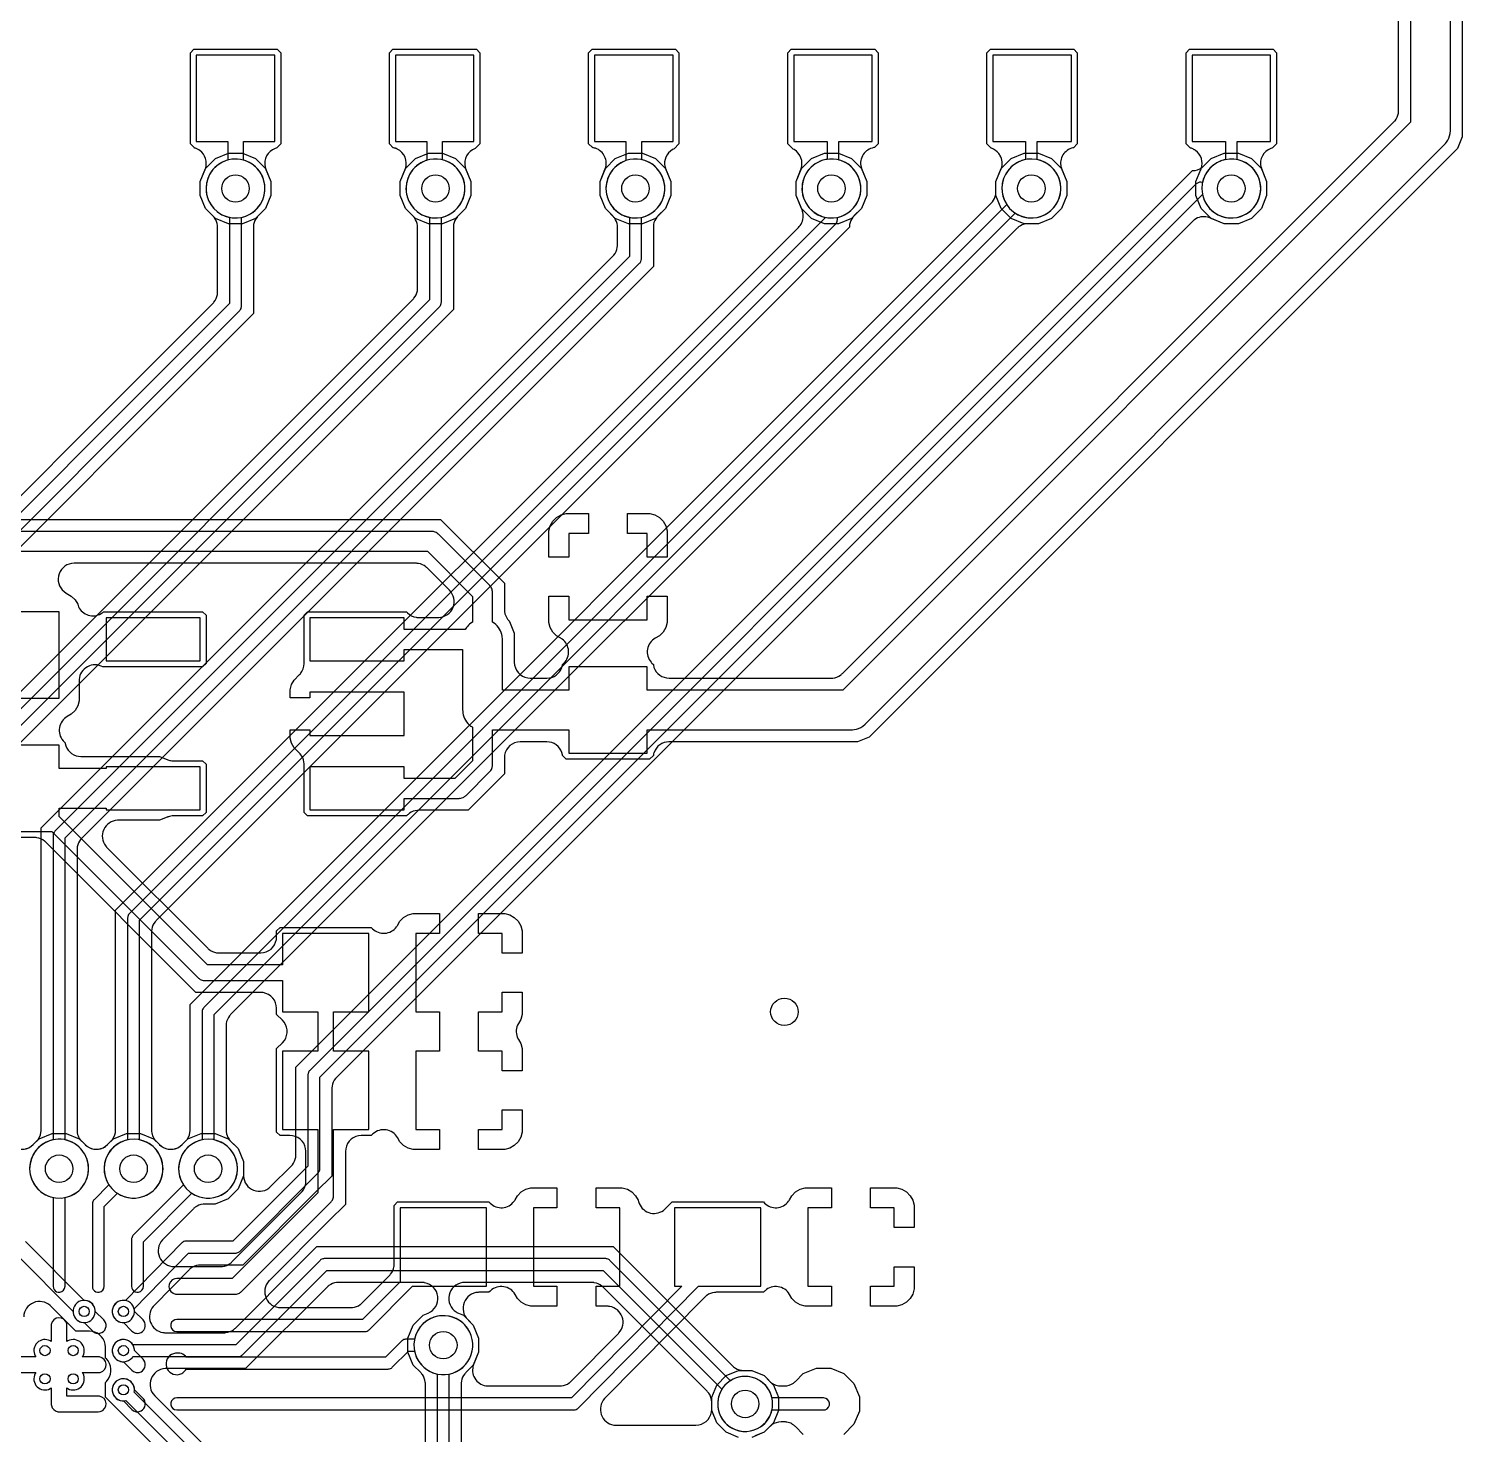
# Model space of a CAD drawing. Header units: millimetres. Extents: x 0 to 70, y 0 to 70.
# Drawn here: x 34.36 to 52.65, y 39.11 to 57.04 of the extents above; entities that cross this region are included whole.
import ezdxf

# ---------------------------------------------------------------- set-up
doc = ezdxf.new("R2010")
doc.units = ezdxf.units.MM

msp = doc.modelspace()

# ---------------------------------------------------------------- linework, layer by layer
at = {"layer": '16_copper'}
for points in [[(32.621, 49.445), (36.712, 53.535), (36.718, 53.543), (36.725, 53.55, 0.132344), (36.769, 53.647), (36.769, 53.655, 0.018059), (36.771, 53.67), (36.771, 53.679), (36.771, 54.506), (36.771, 54.516), (36.77, 54.527, 0.132342), (36.733, 54.625), (36.727, 54.632, 0.018024), (36.718, 54.643), (36.712, 54.65), (36.617, 54.744), (36.549, 54.91), (36.549, 55.09), (36.617, 55.256), (36.744, 55.383), (36.91, 55.451), (37.09, 55.451), (37.256, 55.383), (37.383, 55.256), (37.451, 55.09), (37.451, 54.91), (37.383, 54.744), (37.288, 54.65), (37.282, 54.642), (37.275, 54.635, 0.132344), (37.231, 54.539), (37.231, 54.53, 0.018059), (37.229, 54.516), (37.229, 54.506), (37.229, 53.405), (33.138, 49.315)], [(33.571, 47.895), (39.262, 53.585), (39.268, 53.593), (39.275, 53.6, 0.132344), (39.319, 53.697), (39.319, 53.705, 0.018059), (39.321, 53.72), (39.321, 53.729), (39.321, 54.506), (39.321, 54.516), (39.32, 54.527, 0.132342), (39.283, 54.625), (39.277, 54.632, 0.018024), (39.268, 54.643), (39.262, 54.65), (39.167, 54.744), (39.099, 54.91), (39.099, 55.09), (39.167, 55.256), (39.294, 55.383), (39.46, 55.451), (39.64, 55.451), (39.806, 55.383), (39.933, 55.256), (40.001, 55.09), (40.001, 54.91), (39.933, 54.744), (39.838, 54.65), (39.832, 54.642), (39.825, 54.635, 0.132344), (39.781, 54.539), (39.781, 54.53, 0.018059), (39.779, 54.516), (39.779, 54.506), (39.779, 53.455), (34.088, 47.765)], [(34.131, 42.807, 0.319282), (34.364, 42.768), (34.378, 42.776), (34.393, 42.785, 0.0018), (34.394, 42.786), (34.419, 42.807), (34.462, 42.85, 0.157846), (34.519, 42.961), (34.519, 42.97, 0.018059), (34.521, 42.984), (34.521, 42.994), (34.521, 46.845), (41.812, 54.135), (41.818, 54.143), (41.825, 54.15, 0.132344), (41.869, 54.247), (41.869, 54.255, 0.018059), (41.871, 54.27), (41.871, 54.279), (41.871, 54.506), (41.871, 54.516), (41.87, 54.527, 0.132342), (41.833, 54.625), (41.827, 54.632, 0.018024), (41.818, 54.643), (41.812, 54.65), (41.717, 54.744), (41.649, 54.91), (41.649, 55.09), (41.717, 55.256), (41.844, 55.383), (42.01, 55.451), (42.19, 55.451), (42.356, 55.383), (42.483, 55.256), (42.551, 55.09), (42.551, 54.91), (42.483, 54.744), (42.388, 54.65), (42.382, 54.642), (42.375, 54.635, 0.132344), (42.331, 54.539), (42.331, 54.53, 0.018059), (42.329, 54.516), (42.329, 54.506), (42.329, 54.005), (35.038, 46.715), (35.032, 46.707), (35.025, 46.7, 0.132344), (34.981, 46.603), (34.981, 46.595, 0.018059), (34.979, 46.58), (34.979, 46.571), (34.979, 42.994), (34.979, 42.984), (34.98, 42.973, 0.087942), (34.999, 42.905), (35.003, 42.899), (35.006, 42.892, 0.021834), (35.017, 42.875), (35.023, 42.868, 0.0162), (35.032, 42.857), (35.038, 42.85), (35.081, 42.807, 0.319282), (35.314, 42.768), (35.328, 42.776), (35.343, 42.785, 0.0018), (35.344, 42.786), (35.369, 42.807), (35.412, 42.85, 0.157846), (35.469, 42.961), (35.469, 42.97, 0.018059), (35.471, 42.984), (35.471, 42.994), (35.471, 45.795), (44.181, 54.504), (44.19, 54.515), (44.2, 54.526, 0.222877), (44.235, 54.695), (44.234, 54.699), (44.233, 54.702), (44.23, 54.711), (44.225, 54.726), (44.149, 54.91), (44.149, 55.09), (44.217, 55.256), (44.344, 55.383), (44.51, 55.451), (44.69, 55.451), (44.856, 55.383), (44.983, 55.256), (45.051, 55.09), (45.051, 54.91), (44.983, 54.744), (44.888, 54.65), (44.882, 54.642), (44.875, 54.635, 0.132344), (44.831, 54.539), (44.831, 54.53), (44.829, 54.523), (44.829, 54.516), (44.829, 54.506), (44.829, 54.505), (35.988, 45.665), (35.982, 45.657), (35.974, 45.65, 0.132344), (35.931, 45.553), (35.931, 45.545, 0.018059), (35.929, 45.53), (35.929, 45.521), (35.929, 42.994), (35.929, 42.984), (35.93, 42.973, 0.087942), (35.949, 42.905), (35.953, 42.899), (35.956, 42.892, 0.021834), (35.967, 42.875), (35.973, 42.868, 0.0162), (35.982, 42.857), (35.988, 42.85), (36.031, 42.807, 0.319282), (36.264, 42.768), (36.278, 42.776), (36.293, 42.785, 0.0018), (36.294, 42.786), (36.319, 42.807), (36.362, 42.85, 0.157846), (36.419, 42.961), (36.419, 42.97, 0.018059), (36.421, 42.984), (36.421, 42.994), (36.421, 44.595), (46.639, 54.813), (46.646, 54.82), (46.653, 54.828, 0.132344), (46.696, 54.924), (46.697, 54.932, 0.018059), (46.698, 54.947), (46.699, 54.956), (46.699, 55.09), (46.767, 55.256), (46.894, 55.383), (47.06, 55.451), (47.24, 55.451), (47.406, 55.383), (47.533, 55.256), (47.601, 55.09), (47.601, 54.91), (47.533, 54.744), (47.406, 54.617), (47.24, 54.549), (47.106, 54.549), (47.096, 54.548), (47.086, 54.548, 0.132342), (46.987, 54.51), (46.981, 54.505, 0.018024), (46.97, 54.495), (46.963, 54.489), (36.938, 44.465), (36.932, 44.457), (36.925, 44.45, 0.132344), (36.881, 44.353), (36.881, 44.345, 0.018059), (36.879, 44.33), (36.879, 44.321), (36.879, 42.994), (36.879, 42.984), (36.88, 42.973, 0.132342), (36.917, 42.875), (36.923, 42.868, 0.018024), (36.932, 42.857), (36.938, 42.85), (37.033, 42.756), (37.101, 42.59), (37.101, 42.415), (37.102, 42.406, 0.651699), (37.448, 42.271), (37.712, 42.535), (37.718, 42.543), (37.725, 42.55, 0.132344), (37.769, 42.647), (37.769, 42.655, 0.018059), (37.771, 42.67), (37.771, 42.679), (37.771, 43.795), (49.205, 55.229), (49.206, 55.229, 0.157844), (49.325, 55.267), (49.332, 55.273, 0.018024), (49.343, 55.282), (49.35, 55.288), (49.444, 55.383), (49.61, 55.451), (49.79, 55.451), (49.956, 55.383), (50.083, 55.256), (50.151, 55.09), (50.151, 54.91), (50.083, 54.744), (49.956, 54.617), (49.79, 54.549), (49.61, 54.549), (49.426, 54.625), (49.412, 54.629), (49.399, 54.634, 0.222878), (49.229, 54.602), (49.226, 54.6), (49.224, 54.598), (49.216, 54.591), (49.204, 54.581), (38.288, 43.665), (38.282, 43.657), (38.275, 43.65, 0.132344), (38.231, 43.553), (38.231, 43.545, 0.018059), (38.229, 43.53), (38.229, 43.521), (38.229, 42.405), (38.035, 42.212), (38.035, 42.212), (37.095, 41.271), (36.552, 41.271), (36.541, 41.27), (36.529, 41.27, 0.13234), (36.431, 41.231), (36.426, 41.227), (36.421, 41.223), (36.415, 41.217), (36.407, 41.21), (35.961, 40.754), (35.956, 40.747), (35.95, 40.742, 0.580968), (36.075, 40.411), (36.085, 40.41), (36.094, 40.409), (36.1, 40.409), (36.107, 40.409), (36.855, 40.409), (36.865, 40.409), (36.876, 40.41, 0.132342), (36.974, 40.447), (36.981, 40.453, 0.018024), (36.992, 40.462), (36.999, 40.468), (37.843, 41.313), (37.843, 41.313), (38.037, 41.506), (41.817, 41.506), (43.338, 39.986), (43.345, 39.979), (43.353, 39.972, 0.132344), (43.449, 39.929), (43.457, 39.928, 0.018059), (43.472, 39.927), (43.481, 39.926), (43.585, 39.926), (43.741, 39.861), (43.861, 39.741), (43.926, 39.585), (43.926, 39.415), (43.861, 39.259), (43.741, 39.139), (43.585, 39.074)], [(34.209, 41.4), (34.929, 40.68), (34.929, 40.666, 0.414214), (35.084, 40.539), (35.111, 40.544, 0.820679), (35.084, 40.821), (35.07, 40.821), (34.321, 41.571)], [(39.421, 36.294), (39.421, 39.756), (39.421, 39.766), (39.42, 39.777, 0.132342), (39.383, 39.875), (39.377, 39.882, 0.018024), (39.368, 39.893), (39.362, 39.9), (39.267, 39.994), (39.199, 40.16), (39.199, 40.34), (39.267, 40.506), (39.394, 40.633), (39.456, 40.658, 0.756164), (39.41, 41.046), (39.406, 41.047), (39.402, 41.047), (39.392, 41.048), (39.378, 41.049), (38.31, 41.049), (38.3, 41.048), (38.29, 41.048, 0.132342), (38.191, 41.01), (38.185, 41.005), (38.179, 41.001), (38.177, 40.998), (38.177, 40.998), (38.174, 40.995), (38.167, 40.989), (37.129, 39.951), (36.112, 39.951), (36.103, 39.951, 0.651699), (35.969, 39.605), (38.11, 37.463)], [(43.415, 39.074), (43.259, 39.139), (43.139, 39.259), (43.074, 39.415), (43.074, 39.519, 0.157844), (43.035, 39.638), (43.03, 39.644, 0.018024), (43.02, 39.655), (43.014, 39.662), (41.687, 40.989), (41.68, 40.996), (41.672, 41.003, 0.132344), (41.576, 41.046), (41.568, 41.047, 0.018059), (41.553, 41.048), (41.544, 41.049), (39.922, 41.049), (39.909, 41.048), (39.895, 41.047, 0.704924), (39.816, 40.673), (39.82, 40.671), (39.823, 40.668), (39.832, 40.664), (39.844, 40.658), (39.906, 40.633), (40.033, 40.506), (40.101, 40.34), (40.101, 40.16), (40.033, 39.994), (39.938, 39.9), (39.932, 39.892), (39.925, 39.885, 0.132344), (39.881, 39.789), (39.881, 39.78, 0.018059), (39.879, 39.766), (39.879, 39.756), (39.879, 36.294)], [(37.962, 36.965), (35.341, 39.585), (35.341, 39.775), (35.353, 39.786, 0.368326), (35.374, 40.049), (35.353, 40.074), (35.341, 40.085), (35.341, 40.224), (35.341, 40.225), (35.341, 40.226, 0.366019), (35.17, 40.425), (35.138, 40.428), (34.965, 40.428), (34.645, 40.748), (34.638, 40.754, 0.637181), (34.299, 40.612)]]:
    msp.add_lwpolyline(points, format="xyb", dxfattribs=at)
for points in [[(32.923, 42.131, 0.817366), (32.926, 42.868), (32.926, 49.318), (37.054, 53.446), (37.059, 53.453), (37.064, 53.459, 0.087651), (37.074, 53.484), (37.075, 53.491), (37.076, 53.5), (37.076, 54.632), (37.121, 54.644, 1), (36.879, 55.356), (36.834, 55.337, 0.713592), (36.924, 54.632), (36.924, 53.532), (32.796, 49.404), (32.791, 49.397), (32.786, 49.391, 0.087651), (32.776, 49.366), (32.775, 49.359), (32.774, 49.35), (32.774, 42.868), (32.729, 42.856, 0.876973), (32.875, 42.125)], [(33.873, 42.131, 0.817366), (33.876, 42.868), (33.876, 47.768), (39.604, 53.496), (39.609, 53.503), (39.614, 53.509, 0.087651), (39.624, 53.534), (39.625, 53.541), (39.626, 53.55), (39.626, 54.632), (39.671, 54.644, 1), (39.429, 55.356), (39.384, 55.337, 0.713592), (39.474, 54.632), (39.474, 53.582), (33.746, 47.854), (33.741, 47.847), (33.736, 47.841, 0.087651), (33.726, 47.816), (33.725, 47.809), (33.724, 47.8), (33.724, 42.868), (33.679, 42.856, 0.876973), (33.825, 42.125)], [(34.823, 42.131, 0.817366), (34.826, 42.868), (34.826, 46.718), (42.154, 54.046), (42.159, 54.053), (42.164, 54.059, 0.087651), (42.174, 54.084), (42.175, 54.091), (42.176, 54.1), (42.176, 54.632), (42.221, 54.644, 1), (41.979, 55.356), (41.934, 55.337, 0.713592), (42.024, 54.632), (42.024, 54.132), (34.696, 46.804), (34.691, 46.797), (34.686, 46.791, 0.087651), (34.676, 46.766), (34.675, 46.759), (34.674, 46.75), (34.674, 42.868), (34.629, 42.856, 0.876973), (34.775, 42.125)], [(35.773, 42.131, 0.817366), (35.776, 42.868), (35.776, 45.668), (44.654, 54.546), (44.659, 54.553), (44.664, 54.559, 0.087651), (44.674, 54.584), (44.675, 54.591), (44.676, 54.6), (44.676, 54.632), (44.721, 54.644, 1), (44.479, 55.356), (44.434, 55.337, 0.668176), (44.479, 54.644), (44.524, 54.632), (44.524, 54.632), (35.646, 45.754), (35.641, 45.747), (35.636, 45.741, 0.087651), (35.626, 45.716), (35.625, 45.709), (35.624, 45.7), (35.624, 42.868), (35.579, 42.856, 0.876973), (35.725, 42.125)], [(35.611, 40.544, 0.357803), (35.711, 40.694), (35.708, 40.712), (36.402, 41.424), (37, 41.424), (37.008, 41.425), (37.017, 41.426, 0.087654), (37.041, 41.436), (37.047, 41.441), (37.054, 41.446), (38.054, 42.446), (38.059, 42.453), (38.064, 42.459, 0.087651), (38.074, 42.484), (38.075, 42.491), (38.076, 42.5), (38.076, 43.668), (49.332, 54.924), (49.332, 54.924), (49.344, 54.879, 1), (50.056, 55.121), (50.037, 55.166, 0.668176), (49.344, 55.121), (49.332, 55.076, 0.248153), (49.259, 55.064), (49.253, 55.059), (49.246, 55.054), (37.946, 43.754), (37.941, 43.747), (37.936, 43.741, 0.087651), (37.926, 43.716), (37.925, 43.709), (37.924, 43.7), (37.924, 42.532), (36.968, 41.576), (36.37, 41.576), (36.361, 41.575), (36.352, 41.574, 0.084547), (36.329, 41.564), (36.323, 41.559), (36.315, 41.553), (35.598, 40.818), (35.584, 40.821, 1), (35.556, 40.539), (35.584, 40.539)], [(36.723, 42.131, 0.817366), (36.726, 42.868), (36.726, 44.468), (46.944, 54.686), (46.984, 54.663, 1), (47.316, 55.337), (47.271, 55.356, 0.713595), (46.836, 54.794), (36.596, 44.554), (36.591, 44.547), (36.586, 44.541, 0.087651), (36.576, 44.516), (36.575, 44.509), (36.574, 44.5), (36.574, 42.868), (36.529, 42.856, 0.876973), (36.675, 42.125)], [(43.568, 39.156, 1), (43.432, 39.844), (43.387, 39.832), (43.345, 39.815), (43.312, 39.796), (41.776, 41.331), (41.77, 41.336), (41.763, 41.342, 0.087651), (41.739, 41.352), (41.731, 41.352), (41.723, 41.354), (38.132, 41.354), (38.123, 41.352), (38.115, 41.352, 0.087654), (38.09, 41.341), (38.085, 41.337), (38.078, 41.331), (37.003, 40.256), (35.689, 40.256), (35.68, 40.27, 1), (35.46, 40.09), (35.48, 40.07, 0.414214), (35.68, 40.09), (35.689, 40.104), (37.034, 40.104), (37.043, 40.105), (37.051, 40.106, 0.087654), (37.075, 40.116), (37.081, 40.121), (37.088, 40.126), (38.163, 41.201), (41.691, 41.201), (43.204, 39.688), (43.185, 39.655, 0.577352), (43.523, 39.15)], [(39.723, 35.431, 0.817366), (39.726, 36.168), (39.726, 39.882), (39.771, 39.894, 1), (39.529, 40.606), (39.484, 40.587, 0.713592), (39.574, 39.882), (39.574, 36.168), (39.529, 36.156, 0.876973), (39.675, 35.425)], [(38.573, 36.631, 1), (38.427, 37.369), (38.379, 37.356, 0.1651), (38.188, 37.209), (38.173, 37.184), (35.708, 39.65), (35.711, 39.666, 1), (35.429, 39.694), (35.429, 39.666, 0.414214), (35.584, 39.539), (35.6, 39.542), (38.125, 37.017), (38.125, 36.975, 0.414214), (38.525, 36.625)]]:
    msp.add_lwpolyline(points, format="xyb", close=True, dxfattribs=at)
at = {"layer": '1_copper'}
for points in [[(30.581, 50.373), (39.447, 50.373), (40.023, 49.797), (40.023, 49.469), (40.001, 49.456, 0.078612), (39.945, 49.4), (39.931, 49.377), (39.15, 49.377), (39.15, 49.525), (37.95, 49.525), (37.95, 48.975), (39.15, 48.975), (39.15, 49.123), (39.896, 49.123), (39.896, 48.35), (39.898, 48.33), (39.899, 48.311, 0.199142), (40, 48.145), (40.017, 48.135), (40.023, 48.131), (40.023, 47.703), (39.797, 47.477), (39.15, 47.477), (39.15, 47.625), (37.95, 47.625), (37.95, 47.075), (39.15, 47.075), (39.15, 47.223), (39.85, 47.223), (39.855, 47.224), (39.861, 47.223, 0.111436), (39.914, 47.24), (39.92, 47.245), (39.928, 47.25), (39.935, 47.256), (39.94, 47.26), (40.24, 47.56), (40.243, 47.564), (40.247, 47.568, 0.11143), (40.273, 47.618), (40.274, 47.625), (40.276, 47.635), (40.276, 47.644), (40.277, 47.65), (40.277, 48.096), (41.25, 48.096), (41.25, 47.8), (42.25, 47.8), (42.25, 48.096), (44.85, 48.096), (44.869, 48.098), (44.889, 48.099, 0.118891), (44.999, 48.144), (45.029, 48.17), (45.03, 48.17), (45.03, 48.17), (52.42, 55.56), (52.432, 55.575), (52.445, 55.59, 0.118893), (52.491, 55.7), (52.494, 55.74, 0.000218), (52.494, 55.74), (52.494, 68)], [(51.986, 68), (51.986, 55.845), (44.745, 48.604), (42.25, 48.604), (42.25, 48.9), (41.25, 48.9), (41.25, 48.604), (40.404, 48.604), (40.404, 49.25), (40.401, 49.29, 0.198686), (40.3, 49.455), (40.277, 49.469), (40.277, 49.85), (40.276, 49.855), (40.277, 49.861, 0.111436), (40.26, 49.914), (40.255, 49.92), (40.25, 49.928), (40.244, 49.935), (40.24, 49.94), (39.59, 50.59), (39.586, 50.593), (39.582, 50.597, 0.11143), (39.532, 50.623), (39.525, 50.624), (39.515, 50.626), (39.506, 50.626), (39.5, 50.627), (30.631, 50.627)], [(30.782, 50.779), (39.616, 50.779), (40.429, 49.966), (40.429, 49.63), (40.43, 49.619), (40.43, 49.609, 0.053348), (40.44, 49.567), (40.442, 49.56), (40.446, 49.55), (40.45, 49.541, 0.039595), (40.468, 49.51), (40.473, 49.504, 0.016776), (40.483, 49.493), (40.489, 49.486), (40.495, 49.48), (40.556, 49.331), (40.556, 48.96), (40.556, 48.959), (40.556, 48.958, 0.366019), (40.727, 48.759), (40.76, 48.756), (40.971, 48.756), (40.971, 48.756), (40.972, 48.756, 0.314804), (41.162, 48.891), (41.162, 48.892), (41.163, 48.893), (41.167, 48.909), (41.171, 48.926, 0.001461), (41.171, 48.927), (41.171, 48.929), (41.189, 48.947, 0.457948), (41.166, 49.253), (41.16, 49.258), (41.154, 49.261), (41.147, 49.266), (41.094, 49.297), (41.047, 49.344), (41.013, 49.402), (40.996, 49.467), (40.996, 49.8), (41.25, 49.8), (41.25, 49.5), (42.25, 49.5), (42.25, 49.8), (42.504, 49.8), (42.504, 49.467), (42.487, 49.402), (42.453, 49.344), (42.406, 49.297), (42.353, 49.266, 0.469058), (42.3, 48.958), (42.306, 48.953), (42.311, 48.947), (42.329, 48.929), (42.329, 48.924, 0.319275), (42.497, 48.759), (42.529, 48.756), (44.597, 48.756), (44.608, 48.757), (44.618, 48.757, 0.132342), (44.717, 48.795), (44.723, 48.8, 0.018024), (44.734, 48.81), (44.741, 48.816), (51.774, 55.849), (51.781, 55.857), (51.788, 55.864, 0.132344), (51.831, 55.96), (51.832, 55.969, 0.018059), (51.833, 55.983), (51.834, 55.993), (51.834, 66.933)], [(52.646, 66.933), (52.646, 55.659), (52.585, 55.51), (45.08, 48.005), (44.931, 47.944), (42.529, 47.944), (42.529, 47.944), (42.528, 47.944, 0.314804), (42.338, 47.809), (42.338, 47.808), (42.337, 47.807, 0.038684), (42.329, 47.773), (42.329, 47.771), (42.282, 47.724), (41.218, 47.724), (41.171, 47.771), (41.171, 47.776, 0.319275), (41.003, 47.941), (40.971, 47.944), (40.633, 47.944), (40.632, 47.944), (40.631, 47.944, 0.366019), (40.432, 47.773), (40.429, 47.74), (40.429, 47.534), (39.966, 47.071), (39.338, 47.071), (39.328, 47.07), (39.317, 47.07, 0.13234), (39.219, 47.032), (39.212, 47.027, 0.018032), (39.201, 47.017), (39.194, 47.011), (39.182, 46.999), (37.919, 46.999), (37.874, 47.043), (37.874, 47.658), (37.874, 47.66), (37.874, 47.661, 0.131644), (37.845, 47.762), (37.835, 47.776), (37.835, 47.777), (37.834, 47.778), (37.833, 47.779), (37.826, 47.79, 0.002867), (37.824, 47.791), (37.816, 47.8), (37.813, 47.803), (37.747, 47.869), (37.713, 47.927), (37.696, 47.992), (37.696, 48.097), (37.95, 48.097), (37.95, 48.025), (39.15, 48.025), (39.15, 48.575), (37.95, 48.575), (37.95, 48.503), (37.696, 48.503), (37.696, 48.608), (37.713, 48.673), (37.747, 48.731), (37.813, 48.797), (37.816, 48.801), (37.827, 48.811, 0.002873), (37.828, 48.813), (37.835, 48.824), (37.836, 48.824, 0.003084), (37.837, 48.827), (37.847, 48.84, 0.090842), (37.871, 48.909), (37.874, 48.942), (37.874, 49.557), (37.919, 49.601), (39.182, 49.601), (39.194, 49.589, 0.157846), (39.305, 49.532), (39.314, 49.531, 0.018059), (39.328, 49.53), (39.338, 49.529), (39.585, 49.529), (39.594, 49.53, 0.651699), (39.729, 49.876), (39.444, 50.161), (39.436, 50.168), (39.429, 50.175, 0.132344), (39.332, 50.218), (39.324, 50.219, 0.018059), (39.309, 50.22), (39.3, 50.221), (34.941, 50.221), (34.941, 50.221), (34.941, 50.221, 0.704926), (34.813, 49.86), (34.84, 49.841), (34.906, 49.803), (34.953, 49.756), (34.987, 49.698), (34.992, 49.683), (34.998, 49.667, 0.443802), (35.286, 49.579), (35.301, 49.587), (35.301, 49.588), (35.302, 49.588), (35.317, 49.601), (36.581, 49.601), (36.626, 49.557), (36.626, 48.943), (36.581, 48.899), (35.308, 48.899), (35.308, 48.899, 0.550655), (35.005, 48.738), (35.005, 48.731), (35.004, 48.723), (35.004, 48.467), (34.987, 48.402), (34.953, 48.344), (34.906, 48.297), (34.853, 48.266, 0.469058), (34.8, 47.958), (34.806, 47.953), (34.811, 47.947), (34.829, 47.929), (34.829, 47.924, 0.319275), (34.997, 47.759), (35.029, 47.756), (36.031, 47.756), (36.127, 47.717, 0.058448), (36.172, 47.704), (36.186, 47.703), (36.196, 47.701), (36.2, 47.702), (36.204, 47.701), (36.581, 47.701), (36.626, 47.657), (36.626, 47.043), (36.581, 46.999), (36.204, 46.999), (36.199, 46.998), (36.193, 46.998, 0.043887), (36.157, 46.993), (36.144, 46.989), (36.135, 46.986), (36.131, 46.985), (36.127, 46.983), (36.031, 46.944), (35.504, 46.944), (35.495, 46.943, 0.612089), (35.345, 46.614), (35.35, 46.608), (35.354, 46.604), (35.354, 46.604), (35.355, 46.602), (35.36, 46.597), (36.645, 45.312), (36.653, 45.305), (36.66, 45.298, 0.132344), (36.757, 45.255), (36.765, 45.254, 0.018059), (36.779, 45.253), (36.789, 45.252), (37.321, 45.252), (37.321, 45.252), (37.322, 45.252, 0.366019), (37.521, 45.423), (37.524, 45.456), (37.524, 45.532), (37.568, 45.576), (38.732, 45.576), (38.747, 45.561, 0.457918), (39.053, 45.584), (39.058, 45.59), (39.061, 45.596), (39.066, 45.603), (39.097, 45.656), (39.144, 45.703), (39.202, 45.737), (39.267, 45.754), (39.6, 45.754), (39.6, 45.5), (39.3, 45.5), (39.3, 44.5), (39.6, 44.5), (39.6, 44), (39.3, 44), (39.3, 43), (39.6, 43), (39.6, 42.746), (39.267, 42.746), (39.202, 42.763), (39.144, 42.797), (39.097, 42.844), (39.066, 42.897, 0.479961), (38.753, 42.944), (38.747, 42.939), (38.732, 42.924), (38.606, 42.924), (38.605, 42.924), (38.604, 42.924, 0.366019), (38.405, 42.753), (38.402, 42.721), (38.402, 42.045), (38.195, 41.838), (38.195, 41.838), (37.432, 41.075), (37.426, 41.068, 0.651678), (37.576, 40.729), (38.471, 40.729), (38.481, 40.729), (38.491, 40.73, 0.132342), (38.59, 40.767), (38.597, 40.773, 0.018024), (38.608, 40.782), (38.615, 40.788), (38.964, 41.138), (38.971, 41.145), (38.978, 41.153, 0.132344), (39.021, 41.249), (39.022, 41.257, 0.018059), (39.023, 41.272), (39.024, 41.281), (39.024, 42.032), (39.068, 42.076), (40.232, 42.076), (40.247, 42.061, 0.457918), (40.553, 42.084), (40.558, 42.09), (40.561, 42.096), (40.566, 42.103), (40.597, 42.156), (40.644, 42.203), (40.702, 42.237), (40.767, 42.254), (41.1, 42.254), (41.1, 42), (40.8, 42), (40.8, 41), (41.1, 41), (41.1, 40.746), (40.767, 40.746), (40.702, 40.763), (40.644, 40.797), (40.597, 40.844), (40.566, 40.897, 0.479961), (40.253, 40.944), (40.247, 40.939), (40.232, 40.924), (40.105, 40.924), (40.096, 40.923, 0.651706), (39.961, 40.577), (40.033, 40.506), (40.101, 40.34), (40.101, 40.16), (40.039, 40.01), (40.037, 40.005), (40.035, 40, 0.46906), (40.194, 39.731), (40.209, 39.73), (40.22, 39.729), (40.223, 39.729), (40.227, 39.729), (41.136, 39.729), (41.147, 39.73), (41.158, 39.73, 0.132341), (41.256, 39.768), (41.262, 39.773), (41.268, 39.777), (41.273, 39.782), (41.281, 39.789), (41.885, 40.4), (41.89, 40.407, 0.595412), (41.772, 40.743), (41.762, 40.744), (41.754, 40.746), (41.748, 40.745), (41.74, 40.746), (41.6, 40.746), (41.6, 41), (41.9, 41), (41.9, 42), (41.6, 42), (41.6, 42.254), (41.933, 42.254), (41.998, 42.237), (42.056, 42.203), (42.103, 42.156), (42.137, 42.098), (42.141, 42.08, 0.525469), (42.457, 41.968), (42.481, 41.989), (42.568, 42.076), (43.732, 42.076), (43.747, 42.061, 0.457918), (44.053, 42.084), (44.058, 42.09), (44.061, 42.096), (44.066, 42.103), (44.097, 42.156), (44.144, 42.203), (44.202, 42.237), (44.267, 42.254), (44.6, 42.254), (44.6, 42), (44.3, 42), (44.3, 41), (44.6, 41), (44.6, 40.746), (44.267, 40.746), (44.202, 40.763), (44.144, 40.797), (44.097, 40.844), (44.066, 40.897, 0.479961), (43.753, 40.944), (43.747, 40.939), (43.732, 40.924), (43.13, 40.924), (43.12, 40.923), (43.109, 40.923, 0.132341), (43.01, 40.885), (43.004, 40.88), (42.999, 40.876), (42.993, 40.87), (42.986, 40.863), (41.712, 39.575), (41.706, 39.568, 0.595412), (41.824, 39.231), (41.834, 39.23), (41.842, 39.229), (41.849, 39.229), (41.856, 39.229), (42.871, 39.229), (42.871, 39.229), (42.872, 39.229, 0.366019), (43.071, 39.4), (43.074, 39.432), (43.074, 39.585), (43.139, 39.741), (43.259, 39.861), (43.415, 39.926), (43.585, 39.926), (43.741, 39.861), (43.815, 39.788, 0.034425), (43.836, 39.77), (43.842, 39.765), (43.851, 39.76), (43.859, 39.754, 0.08029), (43.926, 39.731), (43.934, 39.731, 0.01714), (43.949, 39.729), (43.958, 39.729), (43.998, 39.729, 0.157847), (44.117, 39.767), (44.123, 39.773, 0.018026), (44.134, 39.782), (44.142, 39.788), (44.241, 39.888), (44.409, 39.957), (44.591, 39.957), (44.759, 39.888), (44.888, 39.759), (44.957, 39.591), (44.957, 39.409), (44.888, 39.241), (44.759, 39.112)], [(33.841, 46.8), (34.659, 46.8), (36.529, 44.929), (36.535, 44.925), (36.54, 44.92, 0.125734), (36.586, 44.901), (36.594, 44.9), (36.597, 44.9), (36.598, 44.9), (36.6, 44.9), (37.6, 44.9), (37.6, 44.5), (38.05, 44.5), (38.05, 44), (37.6, 44), (37.6, 43), (38.05, 43), (38.05, 42.191), (36.959, 41.1), (36.25, 41.1), (36.225, 41.097, 0.821892), (36.236, 40.901), (36.25, 40.9), (37, 40.9), (37.007, 40.901), (37.014, 40.901, 0.125733), (37.06, 40.92), (37.067, 40.926), (37.068, 40.927), (37.069, 40.928), (37.071, 40.929), (38.221, 42.079), (38.225, 42.085), (38.23, 42.09, 0.125734), (38.249, 42.136), (38.25, 42.144), (38.25, 42.147), (38.25, 42.148), (38.25, 42.15), (38.25, 43), (38.7, 43), (38.7, 44), (38.25, 44), (38.25, 44.5), (38.7, 44.5), (38.7, 45.5), (37.6, 45.5), (37.6, 45.1), (36.641, 45.1), (34.75, 46.991), (34.75, 47.096), (35.35, 47.096), (35.35, 47.075), (36.55, 47.075), (36.55, 47.625), (35.35, 47.625), (35.35, 47.604), (34.75, 47.604), (34.75, 47.9), (33.75, 47.9)], [(34.132, 42.806, 0.366016), (34.394, 42.786), (34.419, 42.807), (34.494, 42.883), (34.66, 42.951), (34.84, 42.951), (35.006, 42.883), (35.081, 42.807), (35.082, 42.806), (35.082, 42.806, 0.366016), (35.344, 42.786), (35.369, 42.807), (35.444, 42.883), (35.61, 42.951), (35.79, 42.951), (35.956, 42.883), (36.031, 42.807), (36.032, 42.806), (36.032, 42.806, 0.366016), (36.294, 42.786), (36.319, 42.807), (36.394, 42.883), (36.56, 42.951), (36.74, 42.951), (36.906, 42.883), (37.033, 42.756), (37.101, 42.59), (37.101, 42.41), (37.033, 42.244), (36.906, 42.117), (36.74, 42.049), (36.606, 42.049), (36.596, 42.048), (36.586, 42.048, 0.132342), (36.487, 42.01), (36.481, 42.005, 0.018024), (36.47, 41.995), (36.463, 41.989), (36.073, 41.599), (36.067, 41.592, 0.651678), (36.216, 41.252), (36.811, 41.252), (36.821, 41.253), (36.832, 41.253, 0.132342), (36.93, 41.291), (36.937, 41.296, 0.018024), (36.948, 41.306), (36.955, 41.312), (37.838, 42.195), (37.845, 42.203), (37.852, 42.21, 0.132344), (37.895, 42.307), (37.896, 42.315, 0.018059), (37.897, 42.329), (37.898, 42.339), (37.898, 42.721), (37.898, 42.721), (37.898, 42.722, 0.366019), (37.727, 42.921), (37.694, 42.924), (37.568, 42.924), (37.524, 42.968), (37.524, 44.032), (37.599, 44.106), (37.599, 44.107), (37.6, 44.107, 0.366016), (37.62, 44.369), (37.599, 44.394), (37.524, 44.468), (37.524, 44.544), (37.524, 44.545), (37.524, 44.546, 0.366019), (37.353, 44.745), (37.321, 44.748), (36.495, 44.748), (34.579, 46.664), (34.571, 46.671), (34.564, 46.678, 0.132344), (34.467, 46.721), (34.459, 46.722, 0.018059), (34.444, 46.723), (34.435, 46.724), (34.065, 46.724)], [(34.25, 39.9), (34.454, 39.9), (34.445, 39.887, 0.741652), (34.637, 39.695), (34.65, 39.704), (34.65, 39.5), (34.651, 39.491), (34.652, 39.482, 0.323309), (34.736, 39.401), (34.741, 39.401, 0.009671), (34.745, 39.4), (34.75, 39.4), (35.25, 39.4), (35.275, 39.403, 0.821892), (35.264, 39.599), (35.25, 39.6), (34.85, 39.6), (34.85, 39.704), (34.863, 39.695, 0.741652), (35.055, 39.887), (35.046, 39.9), (35.25, 39.9), (35.275, 39.903, 0.821892), (35.264, 40.099), (35.25, 40.1), (35.046, 40.1), (35.055, 40.113, 0.741652), (34.863, 40.305), (34.85, 40.296), (34.85, 40.5), (34.847, 40.525, 0.821892), (34.651, 40.514), (34.65, 40.5), (34.65, 40.296), (34.637, 40.305, 0.741652), (34.445, 40.113), (34.454, 40.1), (34.25, 40.1)], [(44.241, 39.112), (44.142, 39.212), (44.134, 39.218), (44.126, 39.225), (44.12, 39.23), (44.114, 39.235), (44.105, 39.24), (44.097, 39.246, 0.08029), (44.03, 39.269), (44.022, 39.269, 0.01714), (44.007, 39.271), (43.998, 39.271), (43.958, 39.271, 0.157844), (43.839, 39.233), (43.833, 39.227, 0.018024), (43.822, 39.218), (43.815, 39.212), (43.741, 39.139), (43.629, 39.092)]]:
    msp.add_lwpolyline(points, format="xyb", dxfattribs=at)
for points in [[(36.91, 54.549), (36.744, 54.617), (36.617, 54.744), (36.549, 54.91), (36.549, 55.09), (36.612, 55.243), (36.614, 55.248), (36.616, 55.252, 0.334374), (36.543, 55.485), (36.532, 55.493), (36.528, 55.495), (36.524, 55.498, 0.039496), (36.491, 55.513), (36.479, 55.516), (36.476, 55.517), (36.424, 55.568), (36.424, 56.732), (36.468, 56.776), (37.532, 56.776), (37.576, 56.732), (37.576, 55.568), (37.525, 55.517), (37.518, 55.515), (37.506, 55.511, 0.380245), (37.378, 55.274), (37.383, 55.259), (37.385, 55.249), (37.387, 55.246), (37.388, 55.243), (37.451, 55.09), (37.451, 54.91), (37.383, 54.744), (37.256, 54.617), (37.09, 54.549)], [(37.073, 54.631, 0.767325), (37.121, 55.356), (37.1, 55.361), (37.1, 55.6), (37.5, 55.6), (37.5, 56.7), (36.5, 56.7), (36.5, 55.6), (36.9, 55.6), (36.9, 55.361), (36.879, 55.356, 0.876973), (37.025, 54.625)], [(39.46, 54.549), (39.294, 54.617), (39.167, 54.744), (39.099, 54.91), (39.099, 55.09), (39.162, 55.243), (39.164, 55.248), (39.166, 55.252, 0.383909), (39.062, 55.503), (39.051, 55.509), (39.046, 55.51), (39.041, 55.513, 0.028032), (39.017, 55.519), (39.012, 55.52), (38.964, 55.568), (38.964, 56.732), (39.008, 56.776), (40.072, 56.776), (40.116, 56.732), (40.116, 55.568), (40.06, 55.513), (40.056, 55.511, 0.380245), (39.928, 55.274), (39.933, 55.259), (39.935, 55.249), (39.937, 55.246), (39.938, 55.243), (40.001, 55.09), (40.001, 54.91), (39.933, 54.744), (39.806, 54.617), (39.64, 54.549)], [(39.623, 54.631, 0.767325), (39.671, 55.356), (39.64, 55.364), (39.64, 55.6), (40.04, 55.6), (40.04, 56.7), (39.04, 56.7), (39.04, 55.6), (39.44, 55.6), (39.44, 55.359), (39.429, 55.356, 0.876973), (39.575, 54.625)], [(42.01, 54.549), (41.844, 54.617), (41.717, 54.744), (41.649, 54.91), (41.649, 55.09), (41.712, 55.243), (41.714, 55.248), (41.716, 55.252, 0.416593), (41.591, 55.513), (41.579, 55.516), (41.567, 55.519, 0.01101), (41.557, 55.521), (41.551, 55.522), (41.504, 55.568), (41.504, 56.732), (41.548, 56.776), (42.612, 56.776), (42.656, 56.732), (42.656, 55.568), (42.595, 55.507), (42.585, 55.502), (42.573, 55.496, 0.330839), (42.478, 55.274), (42.483, 55.259), (42.485, 55.249), (42.487, 55.246), (42.488, 55.243), (42.551, 55.09), (42.551, 54.91), (42.483, 54.744), (42.356, 54.617), (42.19, 54.549)], [(42.173, 54.631, 0.767325), (42.221, 55.356), (42.18, 55.367), (42.18, 55.6), (42.58, 55.6), (42.58, 56.7), (41.58, 56.7), (41.58, 55.6), (41.98, 55.6), (41.98, 55.356), (41.979, 55.356, 0.876973), (42.125, 54.625)], [(44.51, 54.549), (44.344, 54.617), (44.217, 54.744), (44.149, 54.91), (44.149, 55.09), (44.212, 55.243), (44.214, 55.248), (44.216, 55.252, 0.33425), (44.124, 55.498), (44.112, 55.503), (44.106, 55.506), (44.044, 55.568), (44.044, 56.732), (44.088, 56.776), (45.152, 56.776), (45.196, 56.732), (45.196, 55.568), (45.149, 55.521), (45.14, 55.521, 0.431332), (44.978, 55.274), (44.983, 55.259), (44.985, 55.249), (44.987, 55.246), (44.988, 55.243), (45.051, 55.09), (45.051, 54.91), (44.983, 54.744), (44.856, 54.617), (44.69, 54.549)], [(44.673, 54.631, 0.767325), (44.721, 55.356), (44.696, 55.362), (44.696, 55.6), (45.12, 55.6), (45.12, 56.7), (44.12, 56.7), (44.12, 55.6), (44.544, 55.6), (44.544, 55.371), (44.527, 55.369, 0.936602), (44.625, 54.625)], [(47.06, 54.549), (46.894, 54.617), (46.767, 54.744), (46.699, 54.91), (46.699, 55.09), (46.762, 55.243), (46.764, 55.248), (46.766, 55.252, 0.222878), (46.749, 55.424), (46.742, 55.434), (46.735, 55.445, 0.131891), (46.641, 55.513), (46.639, 55.513), (46.584, 55.568), (46.584, 56.732), (46.628, 56.776), (47.692, 56.776), (47.736, 56.732), (47.736, 55.568), (47.688, 55.52), (47.685, 55.519), (47.68, 55.519, 0.416597), (47.528, 55.274), (47.533, 55.259), (47.535, 55.249), (47.537, 55.246), (47.538, 55.243), (47.601, 55.09), (47.601, 54.91), (47.533, 54.744), (47.406, 54.617), (47.24, 54.549)], [(47.223, 54.631, 0.817366), (47.226, 55.368), (47.226, 55.6), (47.66, 55.6), (47.66, 56.7), (46.66, 56.7), (46.66, 55.6), (47.074, 55.6), (47.074, 55.368), (47.029, 55.356, 0.876973), (47.175, 54.625)], [(49.61, 54.549), (49.444, 54.617), (49.317, 54.744), (49.249, 54.91), (49.249, 55.09), (49.312, 55.243), (49.314, 55.248), (49.316, 55.252, 0.334337), (49.243, 55.485), (49.232, 55.493), (49.228, 55.495), (49.224, 55.498, 0.039496), (49.191, 55.513), (49.179, 55.516), (49.176, 55.517), (49.124, 55.568), (49.124, 56.732), (49.168, 56.776), (50.232, 56.776), (50.276, 56.732), (50.276, 55.568), (50.225, 55.517), (50.218, 55.515), (50.206, 55.511, 0.380241), (50.078, 55.274), (50.083, 55.259), (50.085, 55.249), (50.087, 55.246), (50.088, 55.243), (50.151, 55.09), (50.151, 54.91), (50.083, 54.744), (49.956, 54.617), (49.79, 54.549)], [(49.773, 54.631, 0.817366), (49.776, 55.368), (49.776, 55.6), (50.2, 55.6), (50.2, 56.7), (49.2, 56.7), (49.2, 55.6), (49.624, 55.6), (49.624, 55.368), (49.579, 55.356, 0.876973), (49.725, 54.625)], [(40.4, 43.75), (40.4, 44), (40.1, 44), (40.1, 44.5), (40.4, 44.5), (40.4, 44.75), (40.654, 44.75), (40.654, 44.467), (40.637, 44.402), (40.608, 44.352, 0.225738), (40.594, 44.178), (40.608, 44.148), (40.637, 44.098), (40.654, 44.033), (40.654, 43.75)], [(34.761, 40.925, 0.371202), (34.826, 41), (34.826, 42.132), (34.871, 42.144, 1), (34.629, 42.856), (34.584, 42.837, 0.713592), (34.674, 42.132), (34.674, 41), (34.677, 40.978, 0.294754), (34.74, 40.925)], [(35.261, 40.925, 0.371202), (35.326, 41), (35.326, 42.018), (35.494, 42.186), (35.534, 42.163, 1), (35.866, 42.837), (35.821, 42.856, 0.713595), (35.386, 42.294), (35.196, 42.104), (35.191, 42.097), (35.186, 42.091, 0.087651), (35.176, 42.066), (35.175, 42.059), (35.174, 42.05), (35.174, 41), (35.177, 40.978, 0.294754), (35.24, 40.925)], [(35.761, 40.925, 0.371202), (35.826, 41), (35.826, 41.568), (36.444, 42.186), (36.484, 42.163, 1), (36.816, 42.837), (36.771, 42.856, 0.713595), (36.336, 42.294), (35.696, 41.654), (35.691, 41.647), (35.686, 41.641, 0.087651), (35.676, 41.616), (35.675, 41.609), (35.674, 41.6), (35.674, 41), (35.677, 40.978, 0.294754), (35.74, 40.925)], [(38.658, 40.425), (38.667, 40.426, 0.087654), (38.691, 40.436), (38.697, 40.441), (38.704, 40.446), (39.258, 41), (40.2, 41), (40.2, 42), (39.1, 42), (39.1, 41.058), (38.618, 40.576), (36.25, 40.576), (36.228, 40.573, 0.866051), (36.25, 40.424), (38.65, 40.424)], [(36.228, 39.573, 0.866051), (36.25, 39.424), (41.317, 39.424), (41.325, 39.425), (41.334, 39.426, 0.086181), (41.358, 39.436), (41.364, 39.441), (41.371, 39.446), (42.906, 41), (43.7, 41), (43.7, 42), (42.6, 42), (42.6, 41), (42.692, 41), (41.285, 39.576), (36.25, 39.576)], [(35.271, 40.402, 0.546726), (35.33, 40.56), (35.321, 40.571), (35.211, 40.68), (35.211, 40.694, 1), (34.929, 40.666), (34.934, 40.639, 0.303347), (35.056, 40.539), (35.07, 40.539), (35.179, 40.429), (35.199, 40.414, 0.125733), (35.247, 40.4)], [(35.771, 40.402, 0.546726), (35.83, 40.56), (35.821, 40.571), (35.711, 40.68), (35.711, 40.694, 1), (35.429, 40.666), (35.434, 40.639, 0.303347), (35.556, 40.539), (35.57, 40.539), (35.679, 40.429), (35.699, 40.414, 0.125733), (35.747, 40.4)], [(36.288, 39.879), (36.314, 39.89, 0.123684), (36.361, 39.932), (36.372, 39.945), (38.946, 39.945), (38.955, 39.947), (38.963, 39.947, 0.087654), (38.988, 39.958), (38.993, 39.962), (39, 39.968), (39.206, 40.174), (39.282, 40.174), (39.294, 40.129, 1), (40.006, 40.371), (39.987, 40.416, 0.713592), (39.282, 40.326), (39.175, 40.326), (39.166, 40.325), (39.158, 40.324, 0.087654), (39.133, 40.314), (39.128, 40.309), (39.121, 40.304), (38.915, 40.098), (36.372, 40.098), (36.363, 40.11, 0.168017), (36.289, 40.147), (36.261, 40.148, 0.968492), (36.233, 39.874), (36.261, 39.873)], [(35.771, 39.902, 0.546726), (35.83, 40.06), (35.821, 40.071), (35.711, 40.18), (35.711, 40.194, 1), (35.429, 40.166), (35.434, 40.139, 0.303347), (35.556, 40.039), (35.57, 40.039), (35.679, 39.929), (35.699, 39.914, 0.125733), (35.747, 39.9)], [(35.771, 39.402, 0.546726), (35.83, 39.56), (35.821, 39.571), (35.711, 39.68), (35.711, 39.694, 1), (35.429, 39.666), (35.434, 39.639, 0.303347), (35.556, 39.539), (35.57, 39.539), (35.679, 39.429), (35.699, 39.414, 0.125733), (35.747, 39.4)], [(43.568, 39.156, 0.267951), (43.832, 39.387), (43.842, 39.424), (44.5, 39.424), (44.522, 39.427, 0.866051), (44.5, 39.576), (43.842, 39.576), (43.832, 39.613, 1), (43.168, 39.387), (43.185, 39.345, 0.303346), (43.523, 39.15)]]:
    msp.add_lwpolyline(points, format="xyb", close=True, dxfattribs=at)
for points in [[(40.996, 50.3), (40.996, 50.633), (41.013, 50.698), (41.014, 50.699), (41.014, 50.699), (41.014, 50.699), (41.047, 50.756), (41.094, 50.803), (41.152, 50.837), (41.217, 50.854), (41.5, 50.854), (41.5, 50.6), (41.25, 50.6), (41.25, 50.3)], [(42.25, 50.3), (42.25, 50.6), (42, 50.6), (42, 50.854), (42.283, 50.854), (42.348, 50.837), (42.406, 50.803), (42.453, 50.756), (42.487, 50.698), (42.504, 50.633), (42.504, 50.3)], [(36.55, 49.525), (35.35, 49.525), (35.35, 48.975), (36.55, 48.975)], [(40.4, 45.25), (40.4, 45.5), (40.1, 45.5), (40.1, 45.754), (40.433, 45.754), (40.498, 45.737), (40.556, 45.703), (40.603, 45.656), (40.637, 45.598), (40.654, 45.533), (40.654, 45.25)], [(40.1, 42.746), (40.1, 43), (40.4, 43), (40.4, 43.25), (40.654, 43.25), (40.654, 42.967), (40.637, 42.902), (40.603, 42.844), (40.556, 42.797), (40.498, 42.763), (40.433, 42.746)], [(45.4, 41.75), (45.4, 42), (45.1, 42), (45.1, 42.254), (45.433, 42.254), (45.498, 42.237), (45.556, 42.203), (45.603, 42.156), (45.637, 42.098), (45.654, 42.033), (45.654, 41.75)], [(45.1, 40.746), (45.1, 41), (45.4, 41), (45.4, 41.25), (45.654, 41.25), (45.654, 40.967), (45.637, 40.902), (45.603, 40.844), (45.556, 40.797), (45.498, 40.763), (45.433, 40.746)]]:
    msp.add_lwpolyline(points, close=True, dxfattribs=at)
msp.add_lwpolyline([(33.75, 48.5), (34.75, 48.5), (34.75, 49.6), (33.75, 49.6)], dxfattribs=at)
at = {"layer": 'drills_via_1_16'}
for centre, radius in [((37, 55), 0.175), ((39.55, 55), 0.175), ((42.1, 55), 0.175), ((44.6, 55), 0.175), ((47.15, 55), 0.175), ((49.7, 55), 0.175), ((44, 44.5), 0.175), ((34.75, 42.5), 0.175), ((35.7, 42.5), 0.175), ((36.65, 42.5), 0.175), ((35.07, 40.68), 0.065), ((35.57, 40.68), 0.065), ((39.65, 40.25), 0.175), ((34.57, 40.18), 0.065), ((34.93, 40.18), 0.065), ((35.57, 40.18), 0.065), ((34.57, 39.82), 0.065), ((34.93, 39.82), 0.065), ((35.57, 39.68), 0.065), ((43.5, 39.5), 0.175)]:
    msp.add_circle(centre, radius, dxfattribs=at)

doc.saveas('drawing.dxf')
